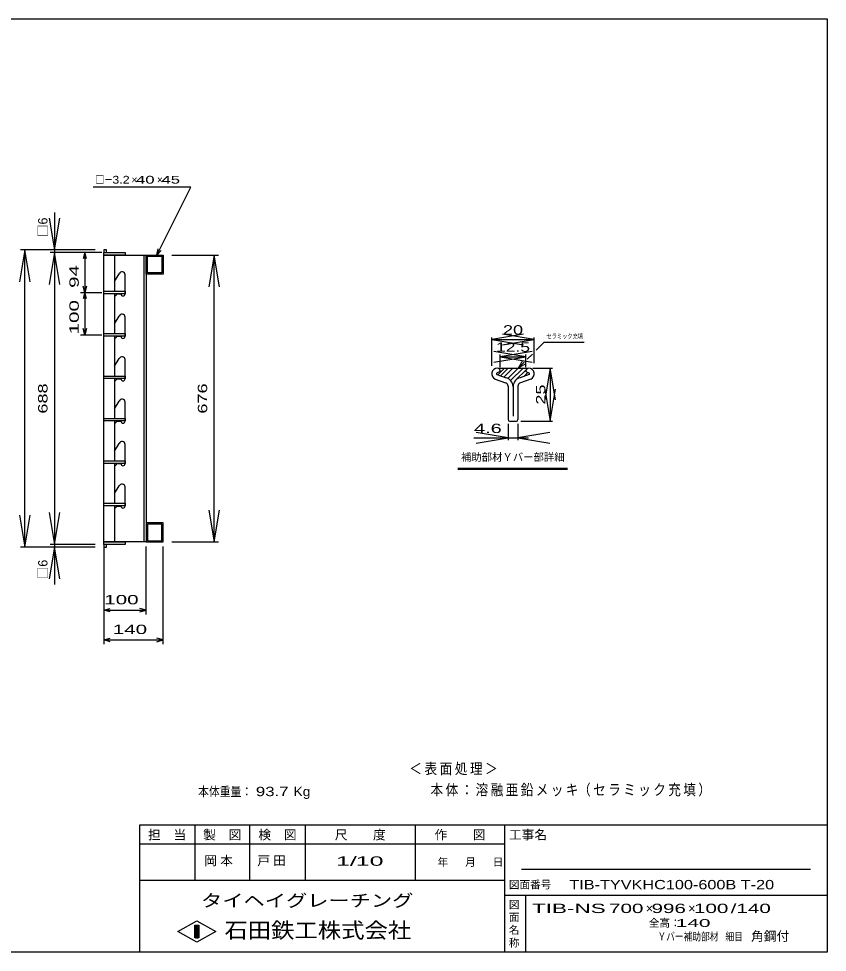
# Model space of a CAD drawing. Units: millimetres at full size, sheet at 1:10, with parts at other scales. Extents: x -1820 to 1736, y -1283 to 1048.
# Drawn here: x -169 to 1736, y -1152 to 1048 of the extents above; entities that cross this region are included whole.
import ezdxf
from ezdxf.enums import TextEntityAlignment as Align

# ---------------------------------------------------------------- set-up
doc = ezdxf.new("R2010")
doc.units = ezdxf.units.MM
doc.header["$LTSCALE"] = 10
for name, color, linetype, lineweight in [('CADPAC_LAYER_0000', 150, 'Continuous', 25), ('CADPAC_LAYER_0016', 3, 'Continuous', 25), ('CADPAC_LAYER_0017', 3, 'Continuous', 25), ('CADPAC_LAYER_0022', 4, 'Continuous', 25), ('CADPAC_LAYER_0080', 4, 'Continuous', 25), ('CADPAC_LAYER_0082', 4, 'Continuous', 25)]:
    doc.layers.add(name, color=color, linetype=linetype, lineweight=lineweight)
doc.styles.add('ベクトル', font='')
doc.styles.get('ベクトル').set_extended_font_data('ベクトル')

# ---------------------------------------------------------------- blocks, each defined once
blk = doc.blocks.new('open_arrow')
at = {"color": 0, "linetype": 'Continuous', "lineweight": -2}
blk.add_lwpolyline([(7.5, 1.25), (0, 0), (7.5, -1.25)], dxfattribs=at)

msp = doc.modelspace()

# ---------------------------------------------------------------- linework, layer by layer
at = {"layer": 'CADPAC_LAYER_0000'}
for p, q in [((-1724, 1048.5), (1736, 1048.5)), ((1736, 1048.5), (1736, -1151.5)), ((1736, -851.5), (116, -851.5)), ((116, -851.5), (116, -1151.5)), ((246, -851.5), (246, -981.5)), ((376, -981.5), (376, -851.5)), ((506, -851.5), (506, -981.5)), ((766, -981.5), (766, -851.5)), ((976, -851.5), (976, -1151.5)), ((976, -896.5), (116, -896.5)), ((1696, -956.5), (1016, -956.5)), ((116, -981.5), (976, -981.5)), ((976, -1016.5), (1736, -1016.5)), ((1026, -1151.5), (1026, -1016.5)), ((206, -1102.5), (251, -1077.5)), ((251, -1077.5), (296, -1102.5)), ((246, -1087.5), (256, -1087.5)), ((246, -1117.5), (246, -1087.5)), ((246, -1087.5), (248, -1087.5)), ((248, -1087.5), (248, -1117.5)), ((250, -1117.5), (250, -1087.5)), ((250, -1087.5), (252, -1087.5)), ((252, -1087.5), (252, -1117.5)), ((254, -1117.5), (254, -1087.5)), ((254, -1087.5), (256, -1087.5)), ((256, -1087.5), (256, -1117.5)), ((256, -1087.5), (256, -1117.5)), ((251, -1127.5), (206, -1102.5)), ((256, -1117.5), (246, -1117.5)), ((248, -1117.5), (250, -1117.5)), ((296, -1102.5), (251, -1127.5)), ((252, -1117.5), (254, -1117.5)), ((1736, -1151.5), (-1724, -1151.5))]:
    msp.add_line(p, q, dxfattribs=at)
at = {"layer": 'CADPAC_LAYER_0016'}
for p, q in [((32, 497.5), (82, 497.5)), ((32, 491.5), (32, 497.5)), ((82, 491.5), (32, 491.5)), ((32, 491.5), (132, 491.5)), ((32, -184.5), (32, 491.5)), ((57, 491.5), (57, 406.5)), ((82, 497.5), (82, 491.5)), ((126, 491.5), (126, -184.5)), ((132, 491.5), (132, -184.5)), ((132, 491.5), (172, 491.5)), ((132, 446.5), (132, 491.5)), ((135, 488.5), (169, 488.5)), ((135, 449.5), (135, 488.5)), ((169, 488.5), (169, 449.5)), ((172, 491.5), (172, 446.5)), ((57.5, 429.5), (68.5, 447.5)), ((82.08, 400.11), (82.08, 445.11)), ((172, 446.5), (132, 446.5)), ((169, 449.5), (135, 449.5)), ((32, 406.5), (82, 406.5)), ((32, 400.5), (32, 406.5)), ((82, 400.5), (32, 400.5)), ((57, 400.5), (57, 306.5)), ((62.08, 400.11), (72.08, 400.11)), ((82, 406.5), (82, 400.5)), ((57.5, 329.5), (68.5, 347.5)), ((82.08, 300.11), (82.08, 345.11)), ((32, 306.5), (82, 306.5)), ((32, 300.5), (32, 306.5)), ((82, 300.5), (32, 300.5)), ((57, 300.5), (57, 206.5)), ((62.08, 300.11), (72.08, 300.11)), ((82, 306.5), (82, 300.5)), ((57.5, 229.5), (68.5, 247.5)), ((82.08, 200.11), (82.08, 245.11)), ((32, 206.5), (82, 206.5)), ((32, 200.5), (32, 206.5)), ((82, 200.5), (32, 200.5)), ((57, 200.5), (57, 106.5)), ((62.08, 200.11), (72.08, 200.11)), ((82, 206.5), (82, 200.5)), ((57.5, 129.5), (68.5, 147.5)), ((82.08, 100.11), (82.08, 145.11)), ((32, 106.5), (82, 106.5)), ((32, 100.5), (32, 106.5)), ((82, 100.5), (32, 100.5)), ((57, 100.5), (57, 6.5)), ((62.08, 100.11), (72.08, 100.11)), ((82, 106.5), (82, 100.5)), ((57.5, 29.5), (68.5, 47.5)), ((82.08, 0.11), (82.08, 45.11)), ((32, 6.5), (82, 6.5)), ((32, 0.5), (32, 6.5)), ((82, 0.5), (32, 0.5)), ((57, 0.5), (57, -93.5)), ((62.08, 0.11), (72.08, 0.11)), ((82, 6.5), (82, 0.5)), ((57.5, -70.5), (68.5, -52.5)), ((82.08, -99.89), (82.08, -54.89)), ((32, -93.5), (82, -93.5)), ((32, -99.5), (32, -93.5)), ((82, -99.5), (32, -99.5)), ((57, -99.5), (57, -184.5)), ((62.08, -99.89), (72.08, -99.89)), ((82, -93.5), (82, -99.5)), ((172, -139.5), (132, -139.5)), ((132, -139.5), (132, -184.5)), ((169, -142.5), (135, -142.5)), ((135, -142.5), (135, -181.5)), ((169, -181.5), (169, -142.5)), ((172, -184.5), (172, -139.5)), ((32, -184.5), (82, -184.5)), ((32, -190.5), (32, -184.5)), ((132, -184.5), (32, -184.5)), ((82, -190.5), (32, -190.5)), ((82, -184.5), (82, -190.5)), ((132, -184.5), (172, -184.5)), ((135, -181.5), (169, -181.5))]:
    msp.add_line(p, q, dxfattribs=at)
for centre, radius, start, end in [((75.08, 445.11), 7, 0, 160), ((57.08, 400.11), 5, 270, 0), ((77.08, 400.11), 5, 180, 0), ((75.08, 345.11), 7, 0, 160), ((57.08, 300.11), 5, 270, 0), ((77.08, 300.11), 5, 180, 0), ((75.08, 245.11), 7, 0, 160), ((57.08, 200.11), 5, 270, 0), ((77.08, 200.11), 5, 180, 0), ((75.08, 145.11), 7, 0, 160), ((57.08, 100.11), 5, 270, 0), ((77.08, 100.11), 5, 180, 0), ((75.08, 45.11), 7, 0, 160), ((57.08, 0.11), 5, 270, 0), ((77.08, 0.11), 5, 180, 0), ((75.08, -54.89), 7, 0, 160), ((57.08, -99.89), 5, 270, 0), ((77.08, -99.89), 5, 180, 0)]:
    msp.add_arc(centre, radius, start, end, dxfattribs=at)
at = {"layer": 'CADPAC_LAYER_0017'}
for p, q in [((32, 503.5), (32, 497.5)), ((38, 503.5), (32, 503.5)), ((32, 497.5), (38, 497.5)), ((38, 497.5), (38, 503.5)), ((32, -190.5), (32, -196.5)), ((38, -190.5), (32, -190.5)), ((32, -196.5), (38, -196.5)), ((38, -196.5), (38, -190.5))]:
    msp.add_line(p, q, dxfattribs=at)
at = {"layer": 'CADPAC_LAYER_0022'}
for p, q in [((237, 651.5), (7, 651.5)), ((157, 491.5), (237, 651.5)), ((-84.12, 591.5), (-84.12, 497.5)), ((157, 491.5), (160, 506.1)), ((-8, 503.5), (-164.12, 503.5)), ((-154.12, -196.5), (-154.12, 503.5)), ((12, 503.5), (-94.12, 503.5)), ((7, 497.5), (-94.12, 497.5)), ((7, 497.5), (-94.12, 497.5)), ((-84.12, 497.5), (-84.12, -190.5)), ((27, 497.5), (-23, 497.5)), ((-13, 497.5), (-17, 482.5)), ((-9, 482.5), (-13, 497.5)), ((-13, 497.5), (-13, 403.5)), ((157, 491.5), (167, 502.5)), ((192, 491.5), (302, 491.5)), ((292, -184.5), (292, 491.5)), ((-13, 403.5), (-17, 418.5)), ((-9, 418.5), (-13, 403.5)), ((-23, 403.5), (27, 403.5)), ((-13, 403.5), (-17, 388.5)), ((-9, 388.5), (-13, 403.5)), ((-13, 403.5), (-13, 303.5)), ((-13, 303.5), (-17, 318.5)), ((-9, 318.5), (-13, 303.5)), ((-23, 303.5), (27, 303.5)), ((-8, -196.5), (-164.12, -196.5)), ((12, -190.5), (-94.12, -190.5)), ((12, -190.5), (-94.12, -190.5)), ((12, -196.5), (-94.12, -196.5)), ((-84.12, -190.5), (-84.12, -284.5)), ((32, -195.5), (32, -355.5)), ((32, -195.5), (32, -425.5)), ((132, -355.5), (132, -195.5)), ((172, -425.5), (172, -195.5)), ((192, -184.5), (302, -184.5)), ((32, -345.5), (47, -341.5)), ((47, -349.5), (32, -345.5)), ((32, -345.5), (132, -345.5)), ((132, -345.5), (117, -341.5)), ((117, -349.5), (132, -345.5)), ((32, -415.5), (47, -411.5)), ((47, -419.5), (32, -415.5)), ((32, -415.5), (172, -415.5)), ((172, -415.5), (157, -411.5)), ((157, -419.5), (172, -415.5))]:
    msp.add_line(p, q, dxfattribs=at)
at = {"layer": 'CADPAC_LAYER_0080'}
for p, q in [((945.77, 230.76), (945.77, 297.61)), ((945.77, 292.61), (1045.78, 292.61)), ((1045.78, 236.62), (1045.78, 297.61)), ((1050.38, 267.41), (1069.46, 286.49)), ((1069.46, 286.49), (1163.46, 286.49)), ((965.68, 227.18), (965.68, 256.98)), ((965.68, 251.98), (1025.88, 251.98)), ((1025.88, 227.18), (1025.88, 256.98)), ((1028.83, 245.86), (1041.28, 258.31)), ((1008.01, 225.04), (1022.4, 239.43)), ((1042.56, 225.22), (1088.58, 225.22)), ((1083.58, 225.22), (1083.58, 100.18)), ((984.28, 93.68), (984.28, 55.53)), ((1007.28, 93.68), (1007.28, 55.53)), ((1013.78, 100.18), (1088.58, 100.18)), ((903.47, 60.53), (1032.28, 60.53))]:
    msp.add_line(p, q, dxfattribs=at)
at = {"layer": 'CADPAC_LAYER_0080', "lineweight": 13}
for p, q in [((1018.01, 242.36), (1008.01, 225.04)), ((1008.01, 225.04), (1025.33, 235.04))]:
    msp.add_line(p, q, dxfattribs=at)
at = {"layer": 'CADPAC_LAYER_0080', "color": 2}
for p, q in [((975.75, 225.04), (960.06, 209.35)), ((961.23, 225.04), (1031.46, 225.04)), ((984.59, 225.04), (966.6, 207.05)), ((995.43, 225.04), (974.62, 204.23)), ((1008.01, 225.04), (983.74, 200.77)), ((1019.66, 225.04), (990.2, 195.59)), ((1026.59, 221.13), (1002.66, 197.2)), ((1030.81, 214.77), (1022.07, 206.04))]:
    msp.add_line(p, q, dxfattribs=at)
at = {"layer": 'CADPAC_LAYER_0080', "color": 3}
for p, q in [((953.94, 199.32), (978.27, 190.77)), ((957.7, 210.18), (979.29, 202.59)), ((965.68, 217.18), (958.5, 213.68)), ((965.68, 218.31), (965.68, 217.18)), ((1033.86, 210.18), (1012.27, 202.59)), ((1037.62, 199.32), (1013.29, 190.77)), ((1025.88, 218.31), (1025.88, 217.18)), ((1025.88, 217.18), (1033.06, 213.68)), ((984.28, 182.28), (984.28, 103.68)), ((995.78, 182.03), (995.78, 111.68)), ((1007.28, 182.28), (1007.28, 103.68)), ((987.78, 100.18), (1003.78, 100.18))]:
    msp.add_line(p, q, dxfattribs=at)
for centre, radius, start, end in [((959.28, 211.71), 13.5, 90.98376, 246.6845), ((958.44, 217.99), 7.25, 2.49733, 85.54684), ((1033.12, 217.99), 7.25, 94.45316, 177.50267), ((1032.28, 211.71), 13.5, 293.3155, 89.01624), ((959.32, 211.65), 2.18, 111.91371, 222.3257), ((972.83, 180.51), 23, 3.77866, 73.69731), ((1018.73, 180.51), 23, 106.30269, 176.22134), ((1032.24, 211.65), 2.18, 317.6743, 68.08629), ((975.28, 182.28), 9, 0, 70.57922), ((1016.28, 182.28), 9, 109.42078, 180), ((987.78, 103.68), 3.5, 180, 270), ((1003.78, 103.68), 3.5, 270, 0)]:
    msp.add_arc(centre, radius, start, end, dxfattribs=at)
at = {"layer": 'CADPAC_LAYER_0082'}
for p, q in [((865.87, -10.27), (1123.88, -10.27)), ((865.87, -12.77), (1123.88, -12.77))]:
    msp.add_line(p, q, dxfattribs=at)

# ---------------------------------------------------------------- block references
at = {"layer": 'CADPAC_LAYER_0022', "xscale": 10, "yscale": 10}
for p, rotation in [((-84.12, 503.5), 90), ((-154.12, 503.5), 270), ((-84.12, 497.5), 270), ((292, 491.5), 270), ((292, -184.5), 90), ((-154.12, -196.5), 90), ((-84.12, -190.5), 90), ((-84.12, -196.5), 270)]:
    msp.add_blockref('open_arrow', p, dxfattribs=dict(at, rotation=rotation))
at = {"layer": 'CADPAC_LAYER_0080', "xscale": 10, "yscale": 10}
for p in [(945.77, 292.61), (965.68, 251.98), (1007.28, 60.53)]:
    msp.add_blockref('open_arrow', p, dxfattribs=at)
for p, rotation in [((1045.78, 292.61), 180), ((1025.88, 251.98), 180), ((1083.58, 225.22), 270), ((1083.58, 100.18), 90), ((984.28, 60.53), 180)]:
    msp.add_blockref('open_arrow', p, dxfattribs=dict(at, rotation=rotation))

# ---------------------------------------------------------------- texts
at = {"layer": 'CADPAC_LAYER_0000', "style": 'ベクトル'}
for s, height, p in [('担\u3000当', 21.99, (136, -874.5)), ('製\u3000図', 21.99, (266, -874.5)), ('検\u3000図', 21.99, (396, -874.5)), ('尺\u3000\u3000度', 21.99, (576, -874.5)), ('作\u3000\u3000図', 21.99, (811, -874.5)), ('工事名', 21.99, (986, -874.5)), ('年', 18.33, (818, -939)), ('月', 18.33, (883, -939)), ('日', 18.33, (948, -939)), ('図面番号', 18.33, (986, -992)), ('図', 18.33, (986, -1039)), ('面', 18.33, (986, -1069)), ('名', 18.33, (986, -1099)), ('称', 18.33, (986, -1129))]:
    msp.add_text(s, height=height, dxfattribs=at).set_placement(p, align=Align.MIDDLE_LEFT)
at = {"layer": 'CADPAC_LAYER_0000', "color": 222, "style": 'ベクトル'}
for s, height, width, p in [('タイヘイグレーチング', 29.33, 1.25, (261, -1029.5)), ('石田鉄工株式会社', 36.66, 1.1, (316, -1099.5))]:
    msp.add_text(s, height=height, dxfattribs=dict(at, width=width)).set_placement(p, align=Align.MIDDLE_LEFT)
at = {"layer": 'CADPAC_LAYER_0016', "color": 2, "style": 'ベクトル'}
msp.add_text('角鋼付', height=21.99, dxfattribs=at).set_placement((1556.36, -1102.38), align=Align.TOP_LEFT)
at = {"layer": 'CADPAC_LAYER_0022', "color": 2, "style": 'ベクトル'}
for s, height, width, p in [('□－', 18.33, 0.8, (12, 669)), ('3.2', 18.33, 1.2, (52, 669)), (' 40 ', 18.33, 1.6, (97, 669)), (' 45 ', 18.33, 1.6, (157, 669)), (' 100 ', 21.99, 1.65, (19.5, -320.5)), (' 140 ', 21.99, 1.65, (39.5, -390.5)), ('本体重量：', 21.99, 0.85, (254, -772.5)), (' 93.7', 21.99, 1.35, (379, -772.5)), ('Kg', 21.99, 1.1, (479, -772.5)), ('1/', 21.99, 2, (579, -936.5)), (' 10 ', 21.99, 2, (609, -936.5)), ('TIB-TYVKHC100-600B T-20', 21.99, 1.3, (1128.5, -991.95)), ('TIB-NS ', 21.99, 1.8, (1040.5, -1047.95)), (' 700 ', 21.99, 1.65, (1208.5, -1047.95)), (' 996 ', 21.99, 1.65, (1308.5, -1047.95)), (' 100 ', 21.99, 1.65, (1408.5, -1047.95)), ('/', 21.99, 1.65, (1508.5, -1047.95)), (' 140 ', 21.99, 1.65, (1508.5, -1047.95)), (' 140 ', 18.33, 2, (1365.5, -1082.45)), ('\u3000Ｙバー補助部材', 18.33, 0.8, (1315.5, -1114.45)), ('\u3000細目', 18.33, 0.8, (1475.5, -1114.45))]:
    msp.add_text(s, height=height, dxfattribs=dict(at, width=width)).set_placement(p, align=Align.MIDDLE_LEFT)
for s, height, p in [('×', 18.33, (97, 669)), ('×', 18.33, (157, 669)), ('×', 21.99, (1308.5, -1047.95)), ('×', 21.99, (1408.5, -1047.95)), ('全高：', 18.33, (1315.5, -1082.45))]:
    msp.add_text(s, height=height, dxfattribs=at).set_placement(p, align=Align.MIDDLE_LEFT)
at = {"layer": 'CADPAC_LAYER_0022', "style": 'ベクトル'}
msp.add_text('□6', height=21.99, rotation=90, dxfattribs=at).set_placement((-94.12, 533.5), align=Align.BOTTOM_LEFT)
at = {"layer": 'CADPAC_LAYER_0022', "color": 2, "style": 'ベクトル', "width": 1.65}
for s, p in [(' 94 ', (-38, 400.5)), (' 100 ', (-38, 291))]:
    msp.add_text(s, height=21.99, rotation=90, dxfattribs=at).set_placement(p, align=Align.MIDDLE_LEFT)
at = {"layer": 'CADPAC_LAYER_0022', "style": 'ベクトル', "width": 1.45}
for s, p in [('688', (-94.12, 153.5)), ('676', (282, 153.5))]:
    msp.add_text(s, height=21.99, rotation=90, dxfattribs=at).set_placement(p, align=Align.BOTTOM_CENTER)
at = {"layer": 'CADPAC_LAYER_0022', "style": 'ベクトル'}
msp.add_text('□6', height=21.99, rotation=90, dxfattribs=at).set_placement((-94.12, -226.5), align=Align.BOTTOM_RIGHT)
at = {"layer": 'CADPAC_LAYER_0022', "color": 2, "attachment_point": 4, "style": 'ベクトル'}
for s, insert, char_height in [('\\T1.2;\\W0.85;＜表面処理＞', (751.5, -720), 25.66), ('\\T1.19;\\W0.85;本体：溶融亜鉛メッキ', (801.5, -770), 25.66), ('\\T1.19;\\W0.85;（セラミック充填）', (1149, -770), 25.66), ('\\T1.25;岡本\u3000', (268.5, -936.5), 21.99), ('\\T1.25;戸田\u3000', (393.5, -936.5), 21.99)]:
    msp.add_mtext(s, dxfattribs=dict(at, insert=insert, char_height=char_height))
at = {"layer": 'CADPAC_LAYER_0080', "style": 'ベクトル'}
for s, width, p in [('20', 1.45, (995.77, 297.61)), ('12.5', 1.4, (995.78, 256.98))]:
    msp.add_text(s, height=21.99, dxfattribs=dict(at, width=width)).set_placement(p, align=Align.BOTTOM_CENTER)
at = {"layer": 'CADPAC_LAYER_0080', "color": 2, "style": 'ベクトル', "width": 0.8}
msp.add_text('セラミック充填', height=11, dxfattribs=at).set_placement((1074.46, 291.49), align=Align.BOTTOM_LEFT)
at = {"layer": 'CADPAC_LAYER_0080', "style": 'ベクトル', "width": 1.45}
msp.add_text('25', height=21.99, rotation=90, dxfattribs=at).set_placement((1078.58, 162.7), align=Align.BOTTOM_CENTER)
at = {"layer": 'CADPAC_LAYER_0080', "style": 'ベクトル', "width": 1.6}
msp.add_text('4.6', height=21.99, dxfattribs=at).set_placement((969.28, 65.53), align=Align.BOTTOM_RIGHT)
at = {"layer": 'CADPAC_LAYER_0082', "color": 2, "style": 'ベクトル'}
msp.add_text('補助部材Ｙバー部詳細', height=17.89, dxfattribs=at).set_placement((873.19, 15.31), align=Align.MIDDLE_LEFT)

doc.saveas('drawing.dxf')
